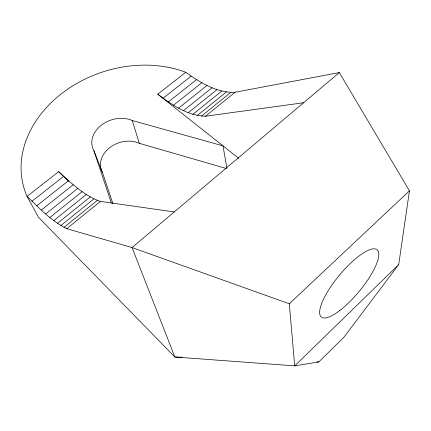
<?xml version="1.0" encoding="UTF-8"?>
<svg xmlns="http://www.w3.org/2000/svg" width="431" height="431" viewBox="0 0 431 431"><rect width="100%" height="100%" fill="white"/><g stroke="black" fill="none" stroke-linecap="round" stroke-linejoin="round"><path stroke-width="0.65" d="M398.707 264.591L409.45 190.836L339.321 72.564L235.024 92.272C216.648 92.999 200.162 82.569 185.788 72.268A110.81 87.622 -18.2 0 0 61.25 93.893A110.81 87.622 -18.2 0 0 27.072 196.385L38.467 217.294L174.857 357.008L294.707 365.876L318.832 361.932L343.922 337.247L398.707 264.591L294.707 365.876L289.287 303.769L409.45 190.836M339.321 72.564L132.069 247.566L66.783 228.678C51.337 221.071 39.334 208.168 27.072 196.385L58.648 171.694C71.304 183.051 84.013 195.744 100.418 201.406L174.259 211.95M66.783 228.678L100.418 201.406M185.788 72.268L157.762 94.184C171.721 104.658 187.345 115.783 205.468 116.235L235.024 92.272M63.993 227.363L97.325 200.393M201.509 116.09L230.844 92.353M57.468 223.306L90.262 196.908M192.889 114.296L221.82 91.011M60.879 225.564L93.931 198.885M197.312 115.438L226.431 91.927M53.783 220.602L86.34 194.478M188.277 112.685L217.03 89.616M49.84 217.483L82.181 191.623M183.493 110.622L212.079 87.762M45.67 213.965L77.812 188.363M178.558 108.122L206.999 85.473M41.284 210.075L73.259 184.716M173.499 105.212L201.81 82.757M36.716 205.835L68.529 180.708M168.332 101.905L196.531 79.638M31.969 201.261L63.653 176.36M163.08 98.22L191.181 76.136M205.468 116.235L303.586 102.745M182.254 357.261L174.857 357.008L132.069 247.566L289.287 303.769M316.817 361.862L318.832 361.932M111.349 202.92L93.872 150.602A26.248 20.456 -18.6 0 1 101.258 125.254A26.248 20.456 -18.6 0 1 132.231 120.497L223.005 145.872L226.868 168.036M112.97 203.863L102.53 172.718A25.284 20.122 -18.9 0 1 109.479 147.844A25.284 20.122 -18.9 0 1 139.348 143.324L226.34 168.505M157.762 94.184L238.812 158.392M58.648 171.694L68.852 181.44M93.872 150.602L102.53 172.718M132.231 120.497L139.348 143.324M339.412 310.826A43.682 12.795 -50.3 0 0 378.299 251.472A43.682 12.795 -50.3 0 0 329.909 287.994A43.682 12.795 -50.3 0 0 339.412 310.826"/></g></svg>
